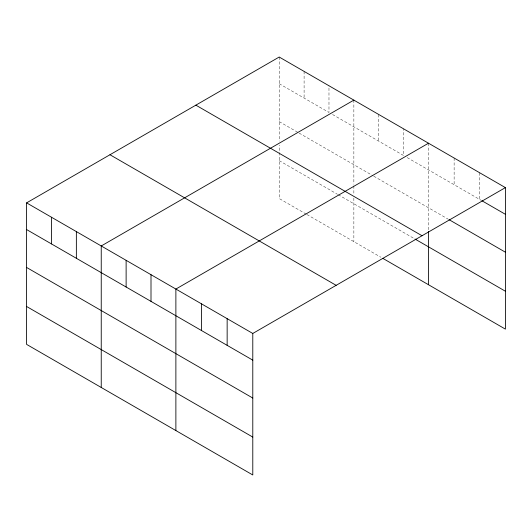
<?xml version="1.0" encoding="UTF-8"?>
<svg xmlns="http://www.w3.org/2000/svg" width="532" height="532" viewBox="0 0 532 532"><rect width="100%" height="100%" fill="white"/><g stroke="black" fill="none" stroke-linecap="round" stroke-linejoin="round"><path stroke-width="0.4" stroke-dasharray="2.66 2" d="M279.214 83.717L328.976 112.445L328.976 85.758M332.533 114.493L403.615 155.537L403.615 128.85M407.173 157.592L481.187 200.325M279.214 121.609L298.412 132.687M299.117 133.1L373.052 175.779M373.763 176.192L448.436 219.304M279.214 160.651L337.507 194.3M338.219 194.712L414.282 238.629M306.226 214.137L279.214 198.542L279.214 145.196M306.937 214.549L380.872 257.229M479.764 172.814L479.764 199.5M454.129 158.017L454.129 184.704M428.499 143.214L428.499 229.751M378.737 114.486L378.737 141.173M353.86 100.122L353.86 184.218M353.86 185.848L353.86 194.792M353.86 198.05L353.86 241.634M304.098 71.394L304.098 98.081M279.214 57.03L279.214 141.126"/><path stroke-width="0.8" d="M505.4 187.616L252.786 333.458L252.786 474.97L26.6 344.384L26.6 202.872L279.214 57.03L505.4 187.616L505.4 329.128L383 258.459M353.86 100.122L101.24 245.97L101.24 387.482M428.499 143.214L175.879 289.062L175.879 430.574M481.899 200.737L505.4 214.303M449.148 219.716L505.4 252.195M195.856 105.156L422.036 235.743M414.993 239.034L505.4 291.237M109.964 154.745L336.144 285.332M26.6 202.872L252.786 333.458M26.6 229.558L252.786 360.144M26.6 267.456L252.786 398.042M26.6 306.492L252.786 437.078M428.499 231.38L428.499 284.726M227.151 318.661L227.151 345.348M201.515 303.858L201.515 330.545M151.002 274.698L151.002 301.385M126.124 260.334L126.124 287.021M76.362 231.6L76.362 258.293M51.478 217.236L51.478 243.929"/></g></svg>
